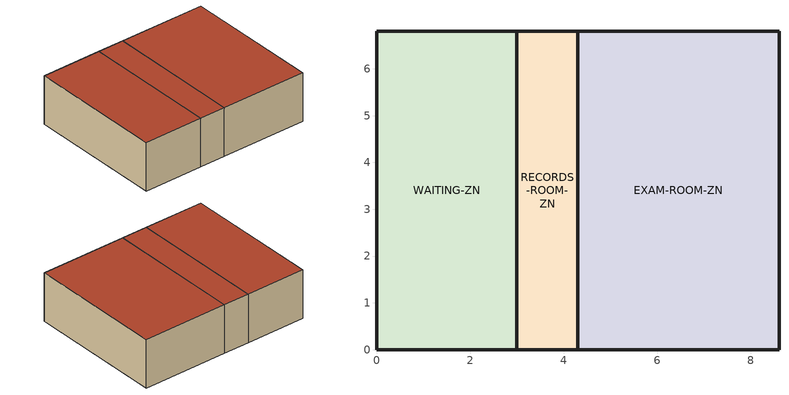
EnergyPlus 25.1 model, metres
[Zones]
EXAM-ROOM-ZN
 floor ground (EW3B03-ConstructionSet Floor): 4.3,0 4.3,6.8 8.6,6.8 8.6,0 z0
 wall outside (EW3B03-ConstructionSet Wall): 8.6,0 8.6,6.8 4.3,6.8 4.3,0 8.6,0 z0:2.44
 roof outside (EW3B03-ConstructionSet Roof): 8.6,0 8.6,6.8 4.3,6.8 4.3,0 z2.44
RECORDS-ROOM-ZN
 floor ground (EW3B03-ConstructionSet Floor): 3,0 3,6.8 4.3,6.8 4.3,0 z0
 wall outside (EW3B03-ConstructionSet Wall): 3,6.8 3,0 4.3,0 4.3,6.8 3,6.8 z0:2.44
 roof outside (EW3B03-ConstructionSet Roof): 4.3,0 4.3,6.8 3,6.8 3,0 z2.44
WAITING-ZN
 floor ground (EW3B03-ConstructionSet Floor): 0,0 0,6.8 3,6.8 3,0 z0
 wall outside (EW3B03-ConstructionSet Wall): 0,6.8 0,0 3,0 3,6.8 0,6.8 z0:2.44
 roof outside (EW3B03-ConstructionSet Roof): 3,0 3,6.8 0,6.8 0,0 z2.44
[Building]
multi-cli-3-revit-archicad-openstudio-task-03-windows
[Material] Thermal Absorptance=0.9; Solar Absorptance=0.7; Visible Absorptance=0.7
Name | Roughness | Thickness {m} | Conductivity {W/m-K} | Density {kg/m3} | Specific Heat {J/kg-K}
EW Floor Slab | MediumRough | 0.18 | 1.4 | 2200 | 900
EW Roof Insulation | MediumSmooth | 0.24 | 0.055 | 120 | 1000
EW Wall Insulation | MediumSmooth | 0.2 | 0.08 | 160 | 900
[Construction]
EW3B03-ConstructionSet Floor: EW Floor Slab
EW3B03-ConstructionSet Roof: EW Roof Insulation
EW3B03-ConstructionSet Wall: EW Wall Insulation
[Zone] Multiplier=1; Part of Total Floor Area=Yes
EXAM-ROOM-ZN; RECORDS-ROOM-ZN; WAITING-ZN
[Space]
Name | Zone
EXAM-ROOM | EXAM-ROOM-ZN
RECORDS-ROOM | RECORDS-ROOM-ZN
WAITING | WAITING-ZN
[Lights] Design Level Calculation Method=Watts/Area; Fraction Replaceable=1
Name | Zone or ZoneList or Space or SpaceList | Schedule | Watts per Floor Area {W/m2}
EXAM-ROOM Lights | EXAM-ROOM | EXAM-VENTILATION | 10
RECORDS-ROOM Lights | RECORDS-ROOM | RECORDS-LOW-VENTILATION | 4
WAITING Lights | WAITING | WAITING-VENTILATION | 9
[People] Number of People Calculation Method=People/Area; Fraction Radiant=0.3; Activity Level Schedule=Occupant Activity 120W
Name | Zone or ZoneList or Space or SpaceList | Number of People Schedule | People per Floor Area {person/m2}
EXAM-ROOM People | EXAM-ROOM | EXAM-VENTILATION | 0.08
RECORDS-ROOM People | RECORDS-ROOM | RECORDS-LOW-VENTILATION | 0.02
WAITING People | WAITING | WAITING-VENTILATION | 0.18
[ElectricEquipment] Design Level Calculation Method=Watts/Area
Name | Zone or ZoneList or Space or SpaceList | Schedule | Watts per Floor Area {W/m2}
EXAM-ROOM Equipment | EXAM-ROOM | EXAM-VENTILATION | 12
RECORDS-ROOM Equipment | RECORDS-ROOM | RECORDS-LOW-VENTILATION | 2
WAITING Equipment | WAITING | WAITING-VENTILATION | 4
[ZoneControl:Thermostat] Temperature Difference Between Cutout And Setpoint {deltaC}=0
Name | Zone or ZoneList | Control Type Schedule | Control 1
EXAM-ROOM-ZN Thermostat | EXAM-ROOM-ZN | EXAM-ROOM-ZN Thermostat Schedule | EXAM-ROOM Thermostat
RECORDS-ROOM-ZN Thermostat | RECORDS-ROOM-ZN | RECORDS-ROOM-ZN Thermostat Schedule | RECORDS-ROOM Thermostat
WAITING-ZN Thermostat | WAITING-ZN | WAITING-ZN Thermostat Schedule | WAITING Thermostat
[ThermostatSetpoint:DualSetpoint] Heating Setpoint Temperature Schedule=Heating Setpoint 20C; Cooling Setpoint Temperature Schedule=Cooling Setpoint 24C
EXAM-ROOM Thermostat; RECORDS-ROOM Thermostat; WAITING Thermostat
[ZoneVentilation:DesignFlowRate] Design Flow Rate Calculation Method=Flow/Person
Name | Zone or ZoneList or Space or SpaceList | Schedule | Flow Rate per Person {m3/s-person}
EXAM-ROOM-ZN Ventilation per Person | EXAM-ROOM-ZN | EXAM-VENTILATION | 0.012
RECORDS-ROOM-ZN Ventilation per Person | RECORDS-ROOM-ZN | RECORDS-LOW-VENTILATION | 0.003
WAITING-ZN Ventilation per Person | WAITING-ZN | WAITING-VENTILATION | 0.01
[Schedule:Day:Interval]
Schedule Day 5; Schedule Day 4: No, 06:00, 0.05, 08:00, 0.5, 18:00, 1, 22:00, 0.2, 24:00, 0.05
Schedule Day 3: No, 24:00, 120
Schedule Day 1: No, 24:00, 20
Schedule Day 2: No, 24:00, 24
Schedule Day 6: No, 06:00, 0.05, 08:00, 0.2, 18:00, 0.2, 24:00, 0.05
[Schedule:Week:Daily]
EXAM-VENTILATION Week Rule - Jan1-Dec31: Schedule Day 5, Schedule Day 5, Schedule Day 5, Schedule Day 5, Schedule Day 5, Schedule Day 5, Schedule Day 5, Schedule Day 5, Schedule Day 5, Schedule Day 5, Schedule Day 5, Schedule Day 5
Occupant Activity 120W Week Rule - Jan1-Dec31: Schedule Day 3, Schedule Day 3, Schedule Day 3, Schedule Day 3, Schedule Day 3, Schedule Day 3, Schedule Day 3, Schedule Day 3, Schedule Day 3, Schedule Day 3, Schedule Day 3, Schedule Day 3
Heating Setpoint 20C Week Rule - Jan1-Dec31: Schedule Day 1, Schedule Day 1, Schedule Day 1, Schedule Day 1, Schedule Day 1, Schedule Day 1, Schedule Day 1, Schedule Day 1, Schedule Day 1, Schedule Day 1, Schedule Day 1, Schedule Day 1
Cooling Setpoint 24C Week Rule - Jan1-Dec31: Schedule Day 2, Schedule Day 2, Schedule Day 2, Schedule Day 2, Schedule Day 2, Schedule Day 2, Schedule Day 2, Schedule Day 2, Schedule Day 2, Schedule Day 2, Schedule Day 2, Schedule Day 2
RECORDS-LOW-VENTILATION Week Rule - Jan1-Dec31: Schedule Day 6, Schedule Day 6, Schedule Day 6, Schedule Day 6, Schedule Day 6, Schedule Day 6, Schedule Day 6, Schedule Day 6, Schedule Day 6, Schedule Day 6, Schedule Day 6, Schedule Day 6
WAITING-VENTILATION Week Rule - Jan1-Dec31: Schedule Day 4, Schedule Day 4, Schedule Day 4, Schedule Day 4, Schedule Day 4, Schedule Day 4, Schedule Day 4, Schedule Day 4, Schedule Day 4, Schedule Day 4, Schedule Day 4, Schedule Day 4
[Schedule:Year]
EXAM-VENTILATION: EXAM-VENTILATION Week Rule - Jan1-Dec31, 1, 1, 12, 31
Occupant Activity 120W: Occupant Activity 120W Week Rule - Jan1-Dec31, 1, 1, 12, 31
Heating Setpoint 20C: Heating Setpoint 20C Week Rule - Jan1-Dec31, 1, 1, 12, 31
Cooling Setpoint 24C: Cooling Setpoint 24C Week Rule - Jan1-Dec31, 1, 1, 12, 31
RECORDS-LOW-VENTILATION: RECORDS-LOW-VENTILATION Week Rule - Jan1-Dec31, 1, 1, 12, 31
WAITING-VENTILATION: WAITING-VENTILATION Week Rule - Jan1-Dec31, 1, 1, 12, 31
[Schedule:Compact]
EXAM-ROOM-ZN Thermostat Schedule; RECORDS-ROOM-ZN Thermostat Schedule; WAITING-ZN Thermostat Schedule: Through: 12/31, For: AllDays, Until: 24:00, 4
